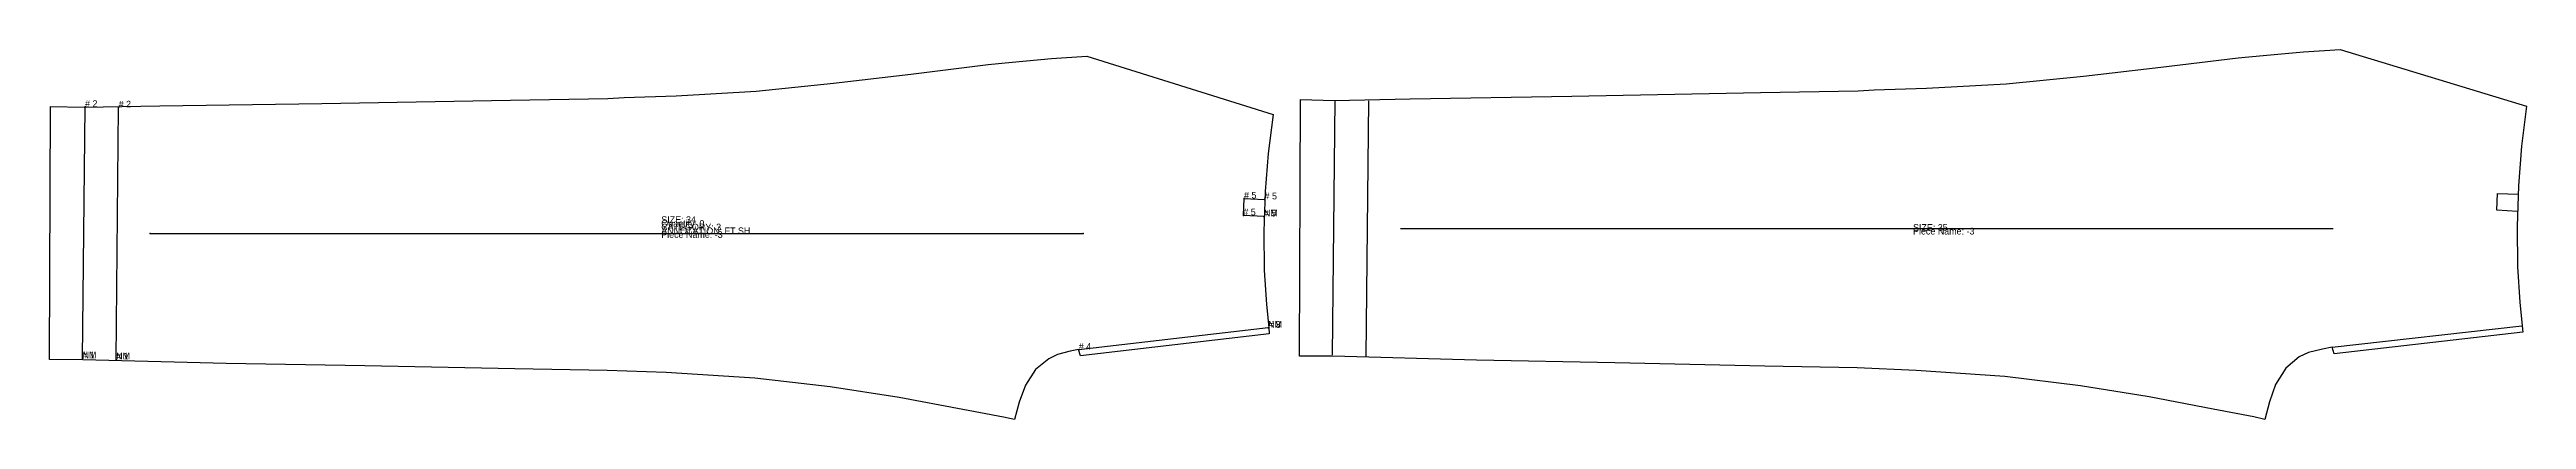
# Model space of a CAD drawing. Extents: x 0 to 2576, y 0 to 49.
# Drawn here: x 1146.3 to 1239.3, y 0 to 13.9 of the extents above; entities that cross this region are included whole.
import ezdxf

# ---------------------------------------------------------------- set-up
doc = ezdxf.new("R2010")
doc.units = 0

# ---------------------------------------------------------------- blocks, each defined once
blk = doc.blocks.new('1111-3_34')
at = {"layer": '1'}
blk.add_lwpolyline([(0.0329, 11.7461), (1.304, 11.7152), (4.1434, 11.77), (10.223, 11.859), (17.3021, 11.9807), (20.9616, 12.0443), (21.571, 12.0783), (23.53, 12.143), (26.5269, 12.3115), (29.4307, 12.6179), (32.3337, 12.9544), (35.2361, 13.3208), (36.1445, 13.4014), (37.6116, 13.545), (38.9401, 13.6253), (45.9318, 11.4446), (45.7552, 9.9802), (45.6379, 8.5471), (45.592, 7.0557), (45.6053, 5.5956), (45.6848, 4.3071), (45.7744, 3.4489), (45.7899, 3.2092), (38.7068, 2.3872), (38.6314, 2.6255), (38.3128, 2.5582), (37.8354, 2.4373), (37.519, 2.28), (37.018, 1.8785), (36.6416, 1.2797), (36.406, 0.6442), (36.2307, 0), (35.8185, 0.0906), (34.2916, 0.3758), (31.8908, 0.8211), (29.311, 1.2222), (26.4728, 1.5475), (23.147, 1.7616), (20.9347, 1.841), (17.4624, 1.9017), (11.8383, 2.0133), (6.6349, 2.1044), (1.2504, 2.2415), (0, 2.2429), (0.0329, 11.7461)], close=True, dxfattribs=at)
at = {"layer": '2'}
for p in [(1.3337, 11.7258), (2.5945, 11.7046), (44.818, 7.6582), (44.8436, 8.2889), (45.5892, 7.6158), (45.6145, 8.2565), (3.783, 6.9706), (38.8021, 6.9706), (45.7546, 3.4385), (1.2392, 2.2912), (2.5005, 2.25), (38.6416, 2.6158)]:
    blk.add_point(p, dxfattribs=at)
at = {"layer": '5'}
blk.add_line((3.783, 6.9706), (38.8021, 6.9706), dxfattribs=at)
at = {"layer": '7'}
blk.add_line((3.783, 6.9706), (38.8021, 6.9706), dxfattribs=at)
at = {"layer": '8'}
for p, q in [((1.2392, 2.2912), (1.3337, 11.7258)), ((2.5005, 2.25), (2.5945, 11.7046)), ((45.7546, 3.4385), (38.6416, 2.6158))]:
    blk.add_line(p, q, dxfattribs=at)
blk.add_lwpolyline([(45.5892, 7.6158), (44.818, 7.6582), (44.8436, 8.2889), (45.6145, 8.2565)], dxfattribs=at)
at = {"layer": '1'}
for s, p in [('SIZE: 34', (22.9659, 7.3726)), ('Quantity: 0', (22.9659, 7.2326)), ('ANNOTATION: FT SH', (22.9659, 6.9526)), ('CATEGORY: 3', (22.9659, 7.0926)), ('Piece Name: -3', (22.9659, 6.8126))]:
    blk.add_text(s, height=0.25, dxfattribs=at).set_placement(p)
at = {"layer": '2'}
for s, p in [('# 2', (1.3337, 11.7258)), ('# 2', (2.5945, 11.7046)), ('# 5', (44.8436, 8.2889)), ('# 5', (45.6145, 8.2565)), ('# 5', (44.818, 7.6582)), ('# 5', (45.5892, 7.6158)), ('# 4', (38.6416, 2.6158)), ('# 3', (45.7546, 3.4385)), ('# 1', (1.2392, 2.2912)), ('# 1', (2.5005, 2.25))]:
    blk.add_text(s, height=0.25, dxfattribs=at).set_placement(p)
at = {"layer": '8'}
for p in [(45.5892, 7.6158), (45.7546, 3.4385), (1.2392, 2.2912), (2.5005, 2.25)]:
    blk.add_text('NM', height=0.25, dxfattribs=at).set_placement(p)
blk = doc.blocks.new('1111-3_35')
at = {"layer": '1'}
blk.add_lwpolyline([(0.0329, 11.9991), (1.304, 11.9682), (4.1433, 12.0283), (10.223, 12.1287), (17.3021, 12.2638), (20.9616, 12.3343), (21.5709, 12.3667), (23.5296, 12.4263), (26.5263, 12.5871), (29.4302, 12.8859), (32.3334, 13.2149), (35.2361, 13.5738), (36.1751, 13.6545), (37.6918, 13.7989), (39.0651, 13.8783), (46.0568, 11.7596), (45.8755, 10.2493), (45.7554, 8.7713), (45.709, 7.2333), (45.7236, 5.7275), (45.8064, 4.3988), (45.8994, 3.5139), (45.9149, 3.2742), (38.8318, 2.4672), (38.7564, 2.7055), (38.4054, 2.637), (37.8791, 2.5123), (37.529, 2.345), (37.0198, 1.9296), (36.6398, 1.3134), (36.4043, 0.6608), (36.2307, 0), (35.8187, 0.093), (34.2924, 0.3873), (31.8925, 0.8468), (29.3132, 1.2631), (26.4749, 1.6051), (23.148, 1.8387), (20.9347, 1.931), (17.4623, 1.9982), (11.8382, 2.1203), (6.6348, 2.2212), (1.2504, 2.3685), (0, 2.3699), (0.0329, 11.9991)], close=True, dxfattribs=at)
at = {"layer": '5'}
blk.add_line((3.783, 7.1606), (38.8021, 7.1606), dxfattribs=at)
at = {"layer": '7'}
blk.add_line((3.783, 7.1606), (38.8021, 7.1606), dxfattribs=at)
at = {"layer": '8'}
for p, q in [((1.2392, 2.4182), (1.3337, 11.9788)), ((2.5005, 2.377), (2.5945, 11.9576)), ((45.8796, 3.5035), (38.7666, 2.6958))]:
    blk.add_line(p, q, dxfattribs=at)
blk.add_lwpolyline([(45.7142, 7.8058), (44.943, 7.8482), (44.9686, 8.4789), (45.7395, 8.4465)], dxfattribs=at)
at = {"layer": '1'}
for s, p in [('SIZE: 35', (23.0284, 7.0791)), ('Piece Name: -3', (23.0284, 6.9391))]:
    blk.add_text(s, height=0.25, dxfattribs=at).set_placement(p)

msp = doc.modelspace()

# ---------------------------------------------------------------- block references
at = {"layer": '1'}
for name, p in [('1111-3_34', (1146.3312, 0)), ('1111-3_35', (1193.263, 0))]:
    msp.add_blockref(name, p, dxfattribs=at)

doc.saveas('drawing.dxf')
